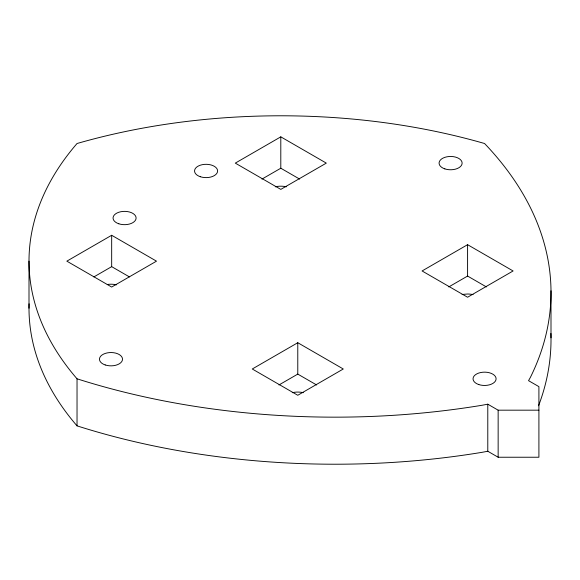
<?xml version="1.0" encoding="UTF-8"?>
<svg xmlns="http://www.w3.org/2000/svg" width="580" height="580" viewBox="0 0 580 580"><rect width="100%" height="100%" fill="white"/><g stroke="black" fill="none" stroke-linecap="round" stroke-linejoin="round"><path stroke-width="0.87" d="M280.8 136.844L235.292 163.118L280.8 189.392L326.308 163.118L280.8 136.844L280.8 168.222L261.964 179.09M111.672 235.277L66.838 261.16L111.672 287.042L156.499 261.16L111.672 235.277L111.672 266.648L93.895 276.914M297.779 342.722L252.271 368.996L297.779 395.27L343.287 368.996L297.779 342.722L297.779 374.1L316.607 384.968M467.589 244.688L422.08 270.962L467.589 297.236L513.097 270.962L467.589 244.688L467.589 276.058L448.753 286.933M278.944 384.968L297.779 374.1M538.907 410.176L498.147 410.176L487.787 404.188L482.357 405.21A534.318 308.488 0 0 1 77.031 378.805A456.272 263.429 0 0 1 77.031 143.514A456.272 263.429 0 0 1 484.568 143.514A534.318 308.488 0 0 1 530.308 377.529L528.539 380.661L538.907 386.642L538.907 457.236L498.147 457.236L487.787 451.247L482.357 452.27A534.318 308.488 0 0 1 77.031 425.858A456.272 263.429 0 0 1 29.065 303.797M280.8 168.222L299.628 179.09M467.589 276.058L486.417 286.933M111.672 266.648L129.449 276.914M551 290.776L551 337.836M498.147 410.176L498.147 457.236M487.787 404.188L487.787 451.247M77.031 378.805L77.031 425.858M29 261.16L29 308.219M550.906 333.442A534.318 308.488 0 0 1 538.559 405.753M462.072 294.647A14.406 8.316 0 0 1 463.855 294.299L467.589 294.017A14.406 8.316 0 0 1 473.099 294.647M292.262 392.689A14.406 8.316 0 0 1 303.289 392.689M107.264 284.497A14.406 8.316 0 0 1 116.507 284.845M275.282 186.811A14.406 8.316 0 0 1 286.31 186.811M444.838 168.881A11.527 6.655 0 0 0 462.129 163.118A11.527 6.655 0 0 0 444.838 157.354A11.527 6.655 0 0 0 444.838 168.881M105.226 364.958A11.527 6.655 0 0 0 122.518 359.194A11.527 6.655 0 0 0 105.226 353.43A11.527 6.655 0 0 0 105.226 364.958M478.804 384.569A11.527 6.655 0 0 0 496.096 378.805A11.527 6.655 0 0 0 478.804 373.041A11.527 6.655 0 0 0 478.804 384.569M118.813 223.786A11.527 6.655 0 0 0 136.104 218.022A11.527 6.655 0 0 0 118.813 212.258A11.527 6.655 0 0 0 118.813 223.786M200.317 176.726A11.527 6.655 0 0 0 217.609 170.962A11.527 6.655 0 0 0 200.317 165.198A11.527 6.655 0 0 0 200.317 176.726"/></g></svg>
